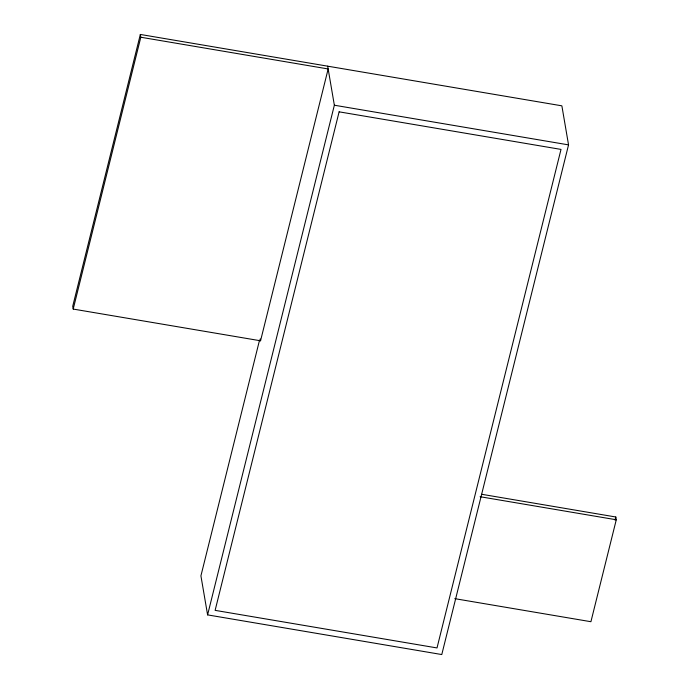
<?xml version="1.0" encoding="UTF-8"?>
<svg xmlns="http://www.w3.org/2000/svg" width="689" height="689" viewBox="0 0 689 689"><rect width="100%" height="100%" fill="white"/><g stroke="black" fill="none" stroke-linecap="round" stroke-linejoin="round"><path stroke-width="1.03" d="M140.341 34.45L72.724 306.278L73.206 309.068L260.554 340.788L328.162 68.96L140.814 37.24L140.341 34.45L561.871 105.83L568.546 144.879L441.778 654.55L207.596 614.889L200.921 575.849L259.555 340.09M73.206 309.068L140.814 37.24M207.596 614.889L334.354 105.219L327.68 66.178M615.019 520.109L615.794 516.991L481.749 494.289M615.794 516.991L616.276 519.773L590.921 621.711L454.766 598.655M334.354 105.219L568.546 144.879M480.112 496.717L616.276 519.773M260.235 338.928L260.554 340.788M339.117 111.833L215.123 610.359L437.015 647.936L561.01 149.41L339.117 111.833"/></g></svg>
